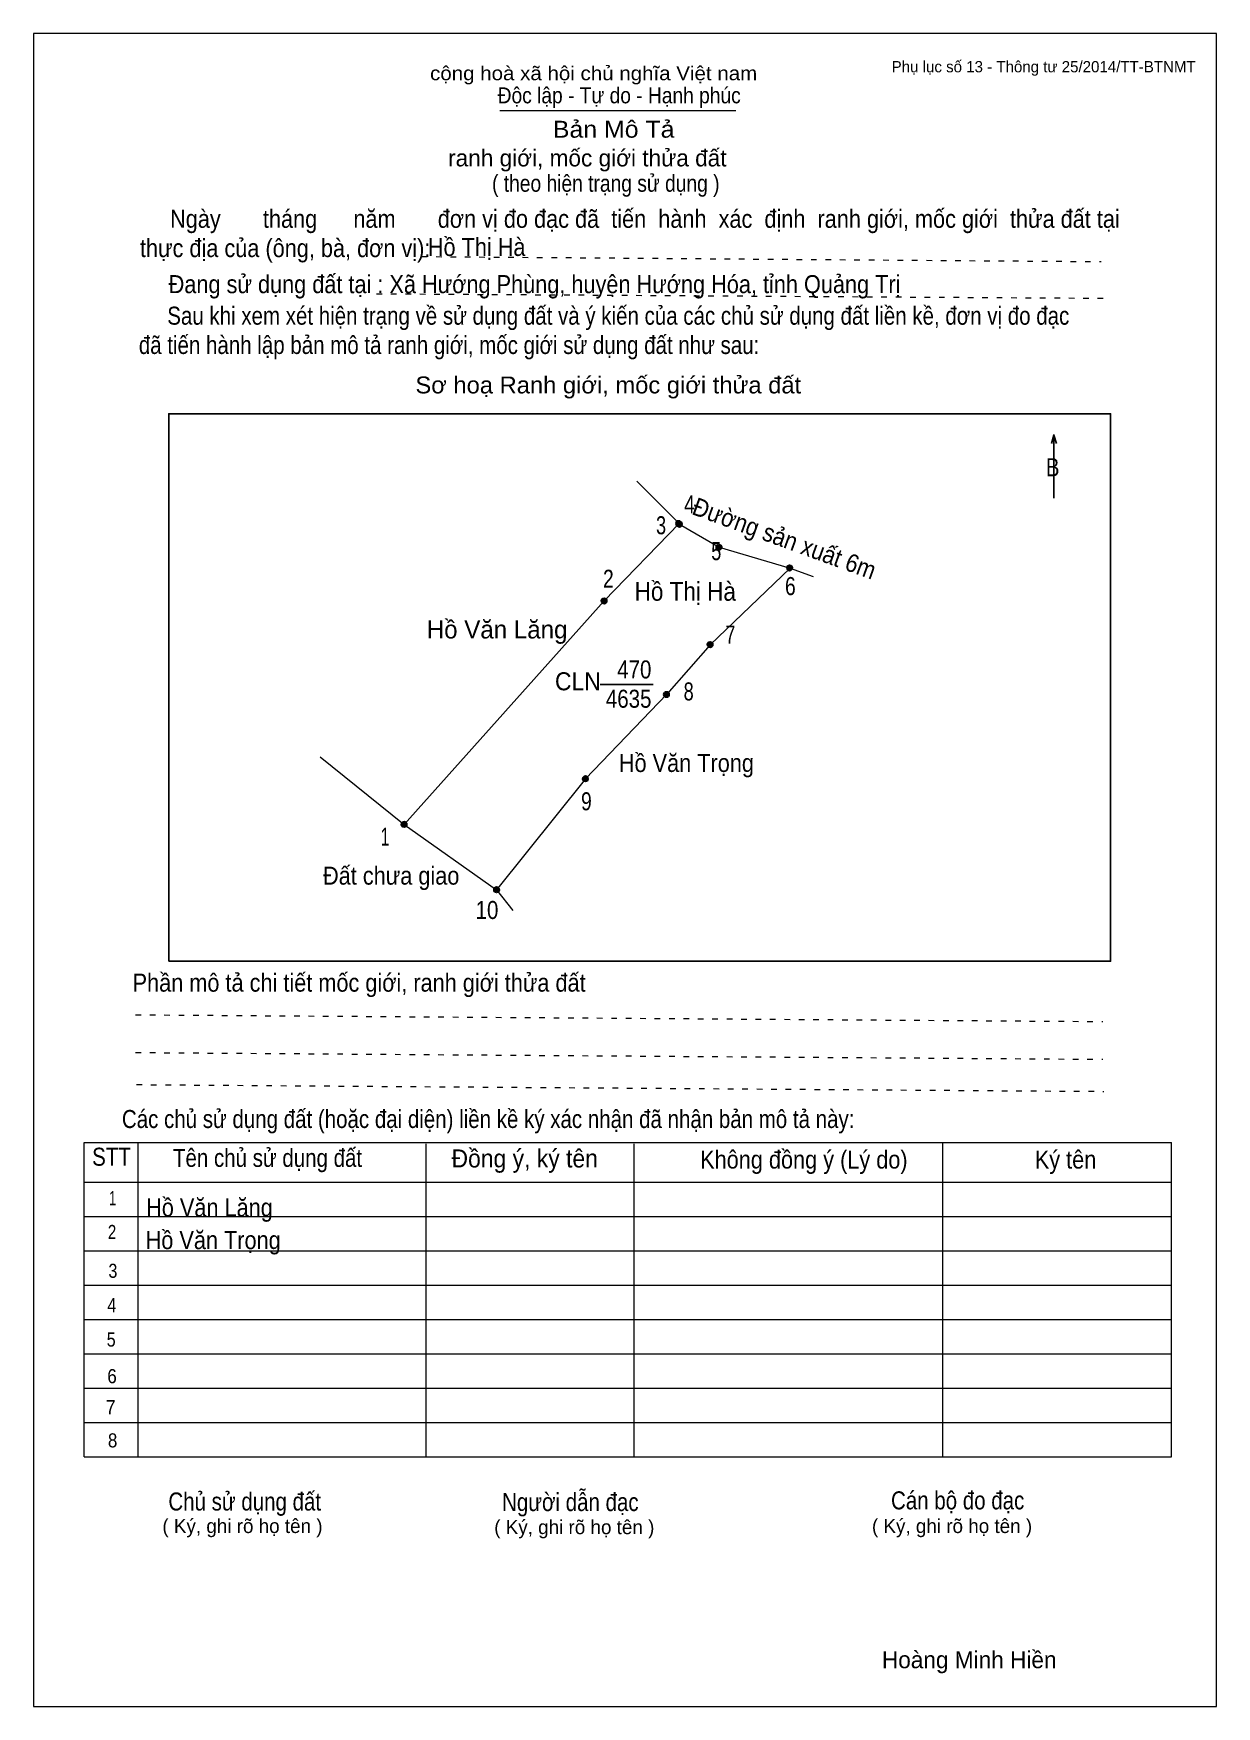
# Model space of a CAD drawing. Header units: centimetres. Extents: x 0 to 21, y 0 to 29.7.
import ezdxf
from ezdxf.enums import TextEntityAlignment as Align

# ---------------------------------------------------------------- set-up
doc = ezdxf.new("R2010")
doc.units = ezdxf.units.CM
doc.header["$LTSCALE"] = 0.13
doc.linetypes.add('DOTTED', pattern=[1.5, 0.3, -1.2])
for name, color, linetype, lineweight in [('1', 7, 'Continuous', 13), ('32', 7, 'Continuous', 25), ('33', 7, 'Continuous', 25), ('61', 7, 'Continuous', 13), ('62', 7, 'Continuous', 13)]:
    doc.layers.add(name, color=color, linetype=linetype, lineweight=lineweight)
for name, color, linetype in [('34', 7, 'Continuous'), ('45', 7, 'Continuous'), ('63', 7, 'Continuous')]:
    doc.layers.add(name, color=color, linetype=linetype)

msp = doc.modelspace()

# ---------------------------------------------------------------- hatches: boundary and pattern name
at = {"layer": '32'}
for points in [[(11.5021, 21, 1), (11.4021, 21, 1)], [(11.5153, 20.9867, 1), (11.4153, 20.9867, 1)], [(12.2159, 20.5783, 1), (12.1159, 20.5783, 1)], [(13.4721, 20.212, 1), (13.3721, 20.212, 1)], [(10.1789, 19.6254, 1), (10.0789, 19.6254, 1)], [(12.0604, 18.8507, 1), (11.9604, 18.8507, 1)], [(11.2857, 17.9653, 1), (11.1857, 17.9653, 1)], [(9.8469, 16.4711, 1), (9.7469, 16.4711, 1)], [(6.6285, 15.6604, 1), (6.5285, 15.6604, 1)], [(8.2703, 14.5, 1), (8.1703, 14.5, 1)]]:
    msp.add_hatch(color=256, dxfattribs=at).paths.add_polyline_path(points)

# ---------------------------------------------------------------- linework, layer by layer
at = {"layer": '1'}
msp.add_lwpolyline([(21, 0), (21, 29.7), (0, 29.7), (0, 0)], close=True, dxfattribs=at)
at = {"layer": '32'}
for centre in [(11.4521, 21), (11.4653, 20.9867), (12.1659, 20.5783), (13.4221, 20.212), (10.1289, 19.6254), (12.0104, 18.8507), (11.2357, 17.9653), (9.7969, 16.4711), (6.5785, 15.6604), (8.2203, 14.5)]:
    msp.add_circle(centre, 0.05, dxfattribs=at)
at = {"layer": '33'}
msp.add_line((10.06, 18.14), (11, 18.14), dxfattribs=at)
at = {"layer": '61'}
for p, q in [((10.71, 21.75), (11.46, 21)), ((13.43, 20.21), (13.84, 20.06))]:
    msp.add_line(p, q, dxfattribs=at)
for points in [[(6.58, 15.66), (10.13, 19.63), (11.46, 21)], [(11.46, 21), (11.47, 20.99), (12.17, 20.58), (13.43, 20.21)], [(13.43, 20.21), (12.01, 18.85), (11.24, 17.97), (9.8, 16.47), (8.22, 14.5)], [(5.09, 16.86), (6.58, 15.66), (8.22, 14.5), (8.51, 14.13)]]:
    msp.add_lwpolyline(points, dxfattribs=at)
at = {"layer": '62'}
for p, q in [((8.28, 28.33), (12.47, 28.33)), ((0.9, 10.01), (20.2, 10.01)), ((0.9, 4.43), (0.9, 10.01)), ((1.86, 4.43), (1.86, 10.01)), ((6.97, 4.43), (6.97, 9.99)), ((10.66, 4.43), (10.66, 9.99)), ((16.14, 4.43), (16.14, 10.01)), ((20.2, 4.43), (20.2, 10.01)), ((0.9, 9.31), (20.2, 9.31)), ((0.9, 8.7), (20.2, 8.7)), ((0.9, 8.09), (20.2, 8.09)), ((0.9, 7.48), (20.2, 7.48)), ((0.9, 6.87), (20.2, 6.87)), ((0.9, 6.26), (20.2, 6.26)), ((0.9, 5.65), (20.2, 5.65)), ((0.9, 5.04), (20.2, 5.04)), ((0.9, 4.43), (20.2, 4.43))]:
    msp.add_line(p, q, dxfattribs=at)
at = {"layer": '62', "linetype": 'DOTTED'}
for p, q in [((6.89, 25.74), (18.95, 25.65)), ((6.09, 25.08), (19.04, 25)), ((1.81, 12.28), (18.98, 12.16)), ((1.81, 11.61), (18.98, 11.49)), ((1.83, 11.04), (19, 10.92))]:
    msp.add_line(p, q, dxfattribs=at)
at = {"layer": '62', "lineweight": 25}
for p, q in [((18.11, 22.58), (18.11, 21.45)), ((18.11, 22.57), (18.07, 22.42)), ((18.11, 22.57), (18.16, 22.42))]:
    msp.add_line(p, q, dxfattribs=at)
msp.add_lwpolyline([(2.4, 13.23), (19.12, 13.23), (19.12, 22.95), (2.4, 22.95)], close=True, dxfattribs=at)

# ---------------------------------------------------------------- texts
at = {"layer": '32'}
for s, width, p in [('4', 0.8, (11.645, 21.18)), ('3', 0.75, (11.14, 20.81)), ('5', 0.75, (12.12, 20.35)), ('2', 0.8, (10.205, 19.86)), ('6', 0.8, (13.435, 19.73)), ('7', 0.75, (12.37, 18.87)), ('8', 0.75, (11.63, 17.86)), ('9', 0.8, (9.815, 15.91)), ('1', 0.65, (6.24, 15.28)), ('10', 0.85, (8.05, 13.98))]:
    msp.add_text(s, height=0.32, dxfattribs=dict(at, width=width)).set_placement(p, align=Align.CENTER)
at = {"layer": '33', "width": 0.9}
msp.add_text('Đường sản xuất 6m', height=0.3197, rotation=340, dxfattribs=at).set_placement((13.2753, 20.5866), align=Align.CENTER)
at = {"layer": '33'}
msp.add_text('Hồ Văn Lăng', height=0.32, dxfattribs=at).set_placement((8.23, 18.96), align=Align.CENTER)
for s, width, p in [('470', 0.85, (10.665, 18.25)), ('4635', 0.85, (10.565, 17.73)), ('Hồ Văn Trọng', 0.9, (11.59, 16.59)), ('Đất chưa giao', 0.9, (6.35, 14.59)), ('Hồ Văn Trọng', 0.9, (3.19, 8.12))]:
    msp.add_text(s, height=0.32, dxfattribs=dict(at, width=width)).set_placement(p, align=Align.CENTER)
at = {"layer": '33', "width": 0.95}
msp.add_text('CLN', height=0.32, dxfattribs=at).set_placement((10.07, 18.04), align=Align.RIGHT)
at = {"layer": '34', "width": 0.9}
for s, p in [('Hồ Thị Hà', (7, 25.75)), ('Hồ Văn Lăng', (2, 8.7))]:
    msp.add_text(s, height=0.32, dxfattribs=at).set_placement(p)
at = {"layer": '45', "width": 0.9}
msp.add_text('Hồ Thị Hà', height=0.3319, dxfattribs=at).set_placement((11.57, 19.63), align=Align.CENTER)
at = {"layer": '62'}
for s, height, width, p in [('cộng hoà xã hội chủ nghĩa Việt nam', 0.2474, 1.1, (7.04, 28.87)), ('Độc lập - Tự do - Hạnh phúc', 0.2828, 0.9, (8.24, 28.46)), ('Bản Mô Tả', 0.3, 1.1, (9.22, 27.85)), ('( theo hiện trạng sử dụng )', 0.3, 0.85, (8.14, 26.89)), ('     Ngày       tháng      năm       đơn vị đo đạc đã  tiến  hành  xác  định  ranh giới, mốc giới  thửa đất tại ', 0.32, 0.9, (1.89, 26.25)), ('thực địa của (ông, bà, đơn vị): ', 0.32, 0.9, (1.89, 25.73)), ('Đang sử dụng đất tại : Xã Hướng Phùng, huyện Hướng Hóa, tỉnh Quảng Trị', 0.32, 0.9, (2.4, 25.09)), ('     Sau khi xem xét hiện trạng về sử dụng đất và ý kiến của các chủ sử dụng đất liền kề, đơn vị đo đạc ', 0.32, 0.85, (1.87, 24.53)), ('đã tiến hành lập bản mô tả ranh giới, mốc giới sử dụng đất như sau:', 0.32, 0.85, (1.87, 24.01)), ('Sơ hoạ Ranh giới, mốc giới thửa đất', 0.3, 1.05, (6.78, 23.31)), ('B', 0.32, 0.85, (17.97, 21.84)), ('Phần mô tả chi tiết mốc giới, ranh giới thửa đất ', 0.32, 0.9, (1.76, 12.69)), ('Các chủ sử dụng đất (hoặc đại diện) liền kề ký xác nhận đã nhận bản mô tả này:', 0.32, 0.85, (1.57, 10.27))]:
    msp.add_text(s, height=height, dxfattribs=dict(at, width=width)).set_placement(p)
msp.add_text('ranh giới, mốc giới thửa đất', height=0.3, dxfattribs=at).set_placement((7.36, 27.34))
for s, height, width, p in [('STT', 0.32, 0.85, (1.385, 9.6)), ('Tên chủ sử dụng đất', 0.32, 0.85, (4.155, 9.58)), ('Đồng ý, ký tên', 0.32, 0.95, (8.72, 9.57)), ('Không đồng ý (Lý do)', 0.32, 0.9, (13.675, 9.55)), ('Ký tên', 0.32, 0.9, (18.32, 9.55)), ('1', 0.25, 0.7, (1.405, 8.9)), ('2', 0.25, 0.8, (1.395, 8.3)), ('3', 0.25, 0.85, (1.41, 7.61)), ('4', 0.25, 0.85, (1.39, 7)), ('5', 0.25, 0.85, (1.38, 6.39)), ('6', 0.25, 0.9, (1.395, 5.74)), ('7', 0.25, 0.95, (1.37, 5.19)), ('8', 0.25, 0.9, (1.405, 4.6)), ('Người dẫn đạc', 0.32, 0.85, (9.53, 3.47)), ('Chủ sử dụng đất', 0.32, 0.85, (3.75, 3.48)), ('Cán bộ đo đạc', 0.32, 0.85, (16.405, 3.5))]:
    msp.add_text(s, height=height, dxfattribs=dict(at, width=width)).set_placement(p, align=Align.CENTER)
for p in [(3.71, 3.08), (9.6, 3.06), (16.305, 3.08)]:
    msp.add_text('( Ký, ghi rõ họ tên )', height=0.25, dxfattribs=at).set_placement(p, align=Align.CENTER)
at = {"layer": '63'}
msp.add_text('Phụ lục số 13 - Thông tư 25/2014/TT-BTNMT', height=0.2, dxfattribs=at).set_placement((20.63, 29.01), align=Align.RIGHT)
msp.add_text('Hoàng Minh Hiền', height=0.3, dxfattribs=at).set_placement((16.61, 0.68), align=Align.CENTER)

doc.saveas('drawing.dxf')
